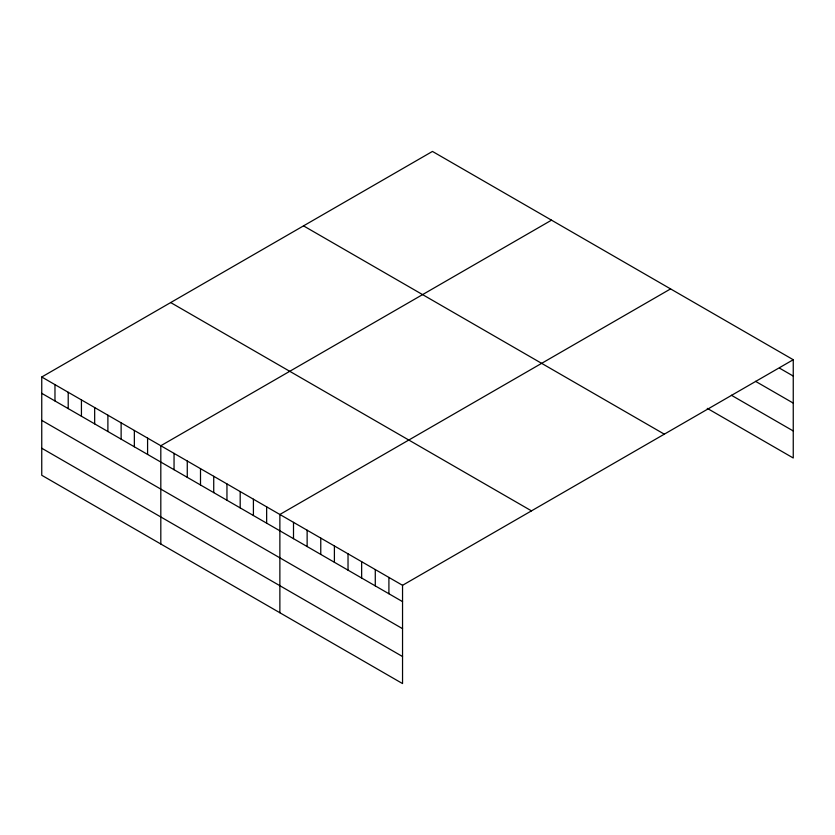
<?xml version="1.0" encoding="UTF-8"?>
<svg xmlns="http://www.w3.org/2000/svg" width="835" height="835" viewBox="0 0 835 835"><rect width="100%" height="100%" fill="white"/><g stroke="black" fill="none" stroke-linecap="round" stroke-linejoin="round"><path stroke-width="1.25" d="M41.75 377.002L402.543 585.304L402.543 683.573L41.75 475.272L41.75 377.002L432.457 151.427L793.25 359.728L793.25 457.998L707.276 408.367M551.517 220.169L160.811 445.744L160.811 544.013M670.578 288.91L279.871 514.475L279.871 612.744M402.543 585.304L793.25 359.728M779.619 368.193L793.25 376.063M755.508 381.313L793.25 403.096M731.387 395.247L793.25 430.964M303.522 225.868L664.316 434.169M170.684 302.562L531.477 510.863M41.75 393.327L402.543 601.628M41.75 420.37L402.543 628.672M41.75 448.228L402.543 656.529M388.912 577.434L388.912 593.758M375.28 569.564L375.28 585.899M361.649 561.694L361.649 578.029M348.028 553.824L348.028 570.159M334.397 545.954L334.397 562.289M320.765 538.084L320.765 554.419M307.134 530.215L307.134 546.549M293.502 522.345L293.502 538.679M266.647 506.845L266.647 523.169M253.412 499.205L253.412 515.529M240.188 491.564L240.188 507.899M226.953 483.924L226.953 500.259M213.729 476.294L213.729 492.619M200.504 468.654L200.504 484.978M187.27 461.014L187.27 477.349M174.045 453.374L174.045 469.708M147.586 438.104L147.586 454.428M134.351 430.463L134.351 446.798M121.127 422.823L121.127 439.158M107.892 415.193L107.892 431.518M94.668 407.553L94.668 423.877M81.433 399.913L81.433 416.248M68.209 392.273L68.209 408.607M54.974 384.643L54.974 400.967"/></g></svg>
